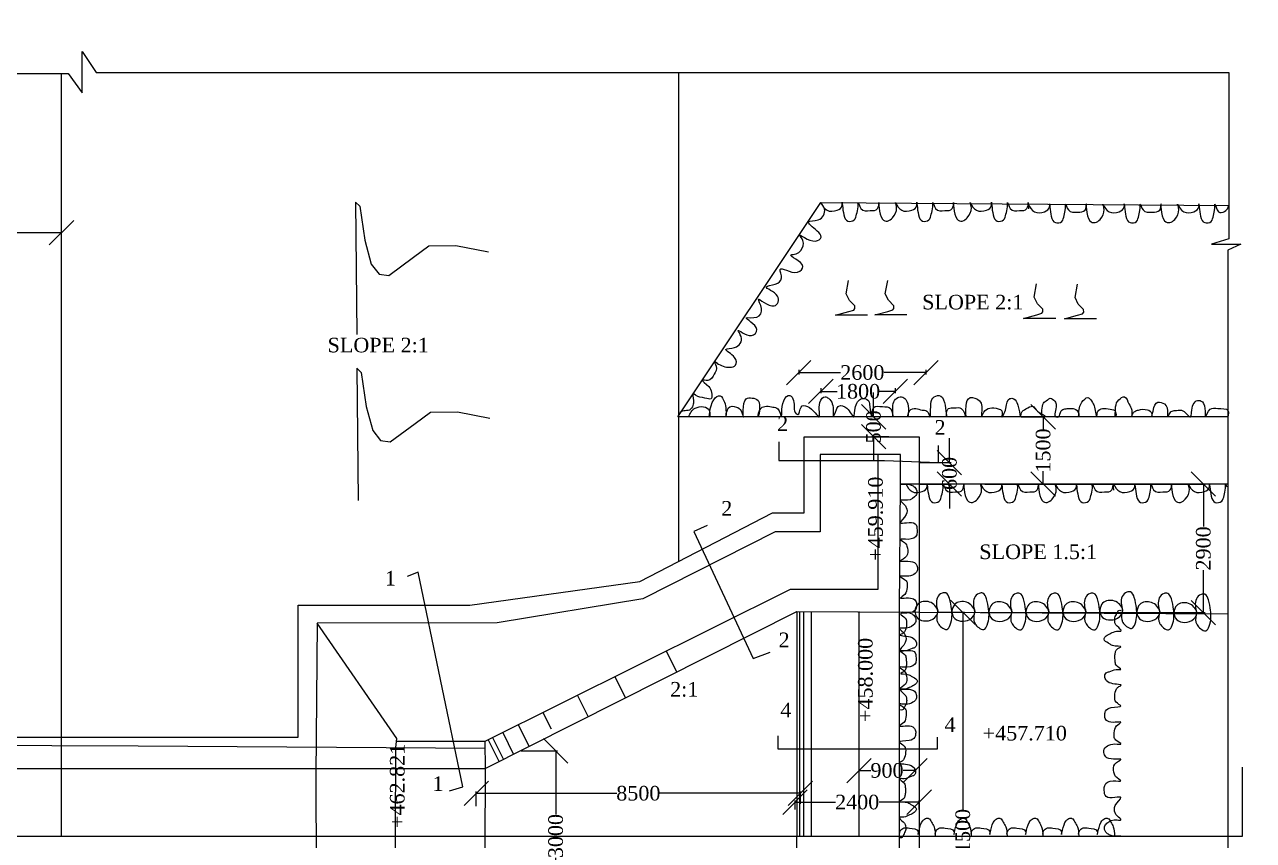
# Model space of a CAD drawing. Header units: metres. Extents: x 373 to 1010, y -4 to 431.
# Drawn here: x 756.2 to 882.3, y 208.6 to 292.3 of the extents above; entities that cross this region are included whole.
import ezdxf

# ---------------------------------------------------------------- set-up
doc = ezdxf.new("R2010")
doc.units = ezdxf.units.M
doc.header["$MEASUREMENT"] = 0
for name, color, linetype in [('DIMENSIONS', 255, 'Continuous'), ('DRAWING', 2, 'Continuous'), ('TEXT', 255, 'Continuous')]:
    doc.layers.add(name, color=color, linetype=linetype)
doc.styles.get("Standard").update_dxf_attribs({"font": 'times.ttf', "height": 1.5})
doc.dimstyles.get("Standard").update_dxf_attribs({"dimtxt": 1, "dimasz": 2.5, "dimexe": 0.18, "dimexo": 0.0625, "dimgap": 0.09, "dimtad": 0, "dimdec": 4, "dimzin": 0, "dimdsep": 46, "dimtxsty": 'Standard', "dimblk": 'OBLIQUE', "dimcen": 0, "dimadec": 0, "dimazin": 0, "dimtfac": 1, "dimtdec": 4, "dimtix": 1, "dimtofl": 0, "dimtmove": 2, "dimatfit": 0, "dimfxl": 1, "dimtolj": 1, "dimtzin": 0, "dimarcsym": 1})
picture_1 = doc.add_image_def('image1.jpg', size_in_pixel=(7220, 4926))

# ---------------------------------------------------------------- blocks, each defined once
blk = doc.blocks.new('_Oblique')
at = {"color": 0, "linetype": 'ByBlock', "lineweight": -2}
blk.add_line((-0.5, -0.5), (0.5, 0.5), dxfattribs=at)
blk = doc.blocks.new('*D9')
at = {"layer": 'Defpoints', "color": 0, "transparency": 16777216}
for p in [(737.24, 270.94), (759.99, 270.94), (759.99, 270.94)]:
    blk.add_point(p, dxfattribs=at)
at = {"layer": 'DIMENSIONS', "color": 0, "lineweight": -2, "transparency": 16777216}
for p, q in [((737.24, 271), (737.24, 271.12)), ((759.99, 271), (759.99, 271.12)), ((737.24, 270.94), (746.41, 270.94)), ((759.99, 270.94), (750.83, 270.94))]:
    blk.add_line(p, q, dxfattribs=at)
at = {"layer": 'DIMENSIONS', "color": 0, "lineweight": -2, "transparency": 16777216, "xscale": 2.5, "yscale": 2.5, "zscale": 2.5, "rotation": 180}
blk.add_blockref('_Oblique', (737.24, 270.94), dxfattribs=at)
at = {"layer": 'DIMENSIONS', "color": 0, "lineweight": -2, "transparency": 16777216, "xscale": 2.5, "yscale": 2.5, "zscale": 2.5}
blk.add_blockref('_Oblique', (759.99, 270.94), dxfattribs=at)
at = {"layer": 'DIMENSIONS', "color": 0, "transparency": 16777216, "insert": (748.62, 270.94), "char_height": 1.5, "attachment_point": 5}
blk.add_mtext('\\A1;5000', dxfattribs=at)
blk = doc.blocks.new('*D18')
at = {"layer": 'Defpoints', "color": 0, "transparency": 16777216}
for p in [(835.63, 256.91), (848.67, 256.91), (848.67, 256.58)]:
    blk.add_point(p, dxfattribs=at)
at = {"layer": 'DIMENSIONS', "color": 0, "lineweight": -2, "transparency": 16777216}
for p, q in [((835.63, 256.85), (835.63, 256.4)), ((835.63, 256.58), (839.91, 256.58)), ((848.67, 256.58), (844.39, 256.58)), ((848.67, 256.85), (848.67, 256.4))]:
    blk.add_line(p, q, dxfattribs=at)
at = {"layer": 'DIMENSIONS', "color": 0, "lineweight": -2, "transparency": 16777216, "xscale": 2.5, "yscale": 2.5, "zscale": 2.5, "rotation": 180}
blk.add_blockref('_Oblique', (835.63, 256.58), dxfattribs=at)
at = {"layer": 'DIMENSIONS', "color": 0, "lineweight": -2, "transparency": 16777216, "xscale": 2.5, "yscale": 2.5, "zscale": 2.5}
blk.add_blockref('_Oblique', (848.67, 256.58), dxfattribs=at)
at = {"layer": 'DIMENSIONS', "color": 0, "transparency": 16777216, "insert": (842.15, 256.58), "char_height": 1.5, "attachment_point": 5}
blk.add_mtext('\\A1;2600', dxfattribs=at)
blk = doc.blocks.new('*D19')
at = {"layer": 'Defpoints', "color": 0, "transparency": 16777216}
for p in [(837.89, 255.03), (845.52, 255.03), (845.52, 254.65)]:
    blk.add_point(p, dxfattribs=at)
at = {"layer": 'DIMENSIONS', "color": 0, "lineweight": -2, "transparency": 16777216}
for p, q in [((837.89, 254.97), (837.89, 254.47)), ((845.52, 254.97), (845.52, 254.47)), ((837.89, 254.65), (839.57, 254.65)), ((845.52, 254.65), (843.84, 254.65))]:
    blk.add_line(p, q, dxfattribs=at)
at = {"layer": 'DIMENSIONS', "color": 0, "lineweight": -2, "transparency": 16777216, "xscale": 2.5, "yscale": 2.5, "zscale": 2.5, "rotation": 180}
blk.add_blockref('_Oblique', (837.89, 254.65), dxfattribs=at)
at = {"layer": 'DIMENSIONS', "color": 0, "lineweight": -2, "transparency": 16777216, "xscale": 2.5, "yscale": 2.5, "zscale": 2.5}
blk.add_blockref('_Oblique', (845.52, 254.65), dxfattribs=at)
at = {"layer": 'DIMENSIONS', "color": 0, "transparency": 16777216, "insert": (841.71, 254.65), "char_height": 1.5, "attachment_point": 5}
blk.add_mtext('\\A1;1800', dxfattribs=at)
blk = doc.blocks.new('*D20')
at = {"layer": 'Defpoints', "color": 0, "transparency": 16777216}
for p in [(844.94, 252.04), (843.3, 249.99), (844.94, 249.99)]:
    blk.add_point(p, dxfattribs=at)
at = {"layer": 'DIMENSIONS', "color": 0, "lineweight": -2, "transparency": 16777216}
for p, q in [((843.3, 252.04), (843.3, 254.54)), ((844.88, 252.04), (843.12, 252.04)), ((844.88, 249.99), (843.12, 249.99)), ((843.3, 249.99), (843.3, 247.49))]:
    blk.add_line(p, q, dxfattribs=at)
at = {"layer": 'DIMENSIONS', "color": 0, "lineweight": -2, "transparency": 16777216, "xscale": 2.5, "yscale": 2.5, "zscale": 2.5}
for p, rotation in [((843.3, 252.04), 270), ((843.3, 249.99), 90)]:
    blk.add_blockref('_Oblique', p, dxfattribs=dict(at, rotation=rotation))
at = {"layer": 'DIMENSIONS', "color": 0, "transparency": 16777216, "insert": (843.3, 251.01), "char_height": 1.5, "attachment_point": 5, "rotation": 90}
blk.add_mtext('\\A1;500', dxfattribs=at)
blk = doc.blocks.new('*D21')
at = {"layer": 'Defpoints', "color": 0, "transparency": 16777216}
for p in [(847.98, 247.34), (847.98, 245.13), (851.09, 245.13)]:
    blk.add_point(p, dxfattribs=at)
at = {"layer": 'DIMENSIONS', "color": 0, "lineweight": -2, "transparency": 16777216}
for p, q in [((851.09, 247.34), (851.09, 249.84)), ((848.05, 247.34), (851.27, 247.34)), ((848.05, 245.13), (851.27, 245.13)), ((851.09, 245.13), (851.09, 242.63))]:
    blk.add_line(p, q, dxfattribs=at)
at = {"layer": 'DIMENSIONS', "color": 0, "lineweight": -2, "transparency": 16777216, "xscale": 2.5, "yscale": 2.5, "zscale": 2.5}
for p, rotation in [((851.09, 247.34), 270), ((851.09, 245.13), 90)]:
    blk.add_blockref('_Oblique', p, dxfattribs=dict(at, rotation=rotation))
at = {"layer": 'DIMENSIONS', "color": 0, "transparency": 16777216, "insert": (851.09, 246.23), "char_height": 1.5, "attachment_point": 5, "rotation": 90}
blk.add_mtext('\\A1;600', dxfattribs=at)
blk = doc.blocks.new('*D22')
at = {"layer": 'Defpoints', "color": 0, "transparency": 16777216}
for p in [(858.39, 252.04), (858.39, 245.13), (860.7, 245.13)]:
    blk.add_point(p, dxfattribs=at)
at = {"layer": 'DIMENSIONS', "color": 0, "lineweight": -2, "transparency": 16777216}
for p, q in [((858.46, 252.04), (860.88, 252.04)), ((860.7, 252.04), (860.7, 250.72)), ((860.7, 245.13), (860.7, 246.45)), ((858.46, 245.13), (860.88, 245.13))]:
    blk.add_line(p, q, dxfattribs=at)
at = {"layer": 'DIMENSIONS', "color": 0, "lineweight": -2, "transparency": 16777216, "xscale": 2.5, "yscale": 2.5, "zscale": 2.5}
for p, rotation in [((860.7, 252.04), 90), ((860.7, 245.13), 270)]:
    blk.add_blockref('_Oblique', p, dxfattribs=dict(at, rotation=rotation))
at = {"layer": 'DIMENSIONS', "color": 0, "transparency": 16777216, "insert": (860.7, 248.58), "char_height": 1.5, "attachment_point": 5, "rotation": 90}
blk.add_mtext('\\A1;1500', dxfattribs=at)
blk = doc.blocks.new('*D23')
at = {"layer": 'Defpoints', "color": 0, "transparency": 16777216}
for p in [(854.64, 245.13), (854.23, 231.94), (877.14, 231.94)]:
    blk.add_point(p, dxfattribs=at)
at = {"layer": 'DIMENSIONS', "color": 0, "lineweight": -2, "transparency": 16777216}
for p, q in [((854.7, 245.13), (877.32, 245.13)), ((877.14, 245.13), (877.14, 240.78)), ((877.14, 231.94), (877.14, 236.29)), ((854.29, 231.94), (877.32, 231.94))]:
    blk.add_line(p, q, dxfattribs=at)
at = {"layer": 'DIMENSIONS', "color": 0, "lineweight": -2, "transparency": 16777216, "xscale": 2.5, "yscale": 2.5, "zscale": 2.5}
for p, rotation in [((877.14, 245.13), 90), ((877.14, 231.94), 270)]:
    blk.add_blockref('_Oblique', p, dxfattribs=dict(at, rotation=rotation))
at = {"layer": 'DIMENSIONS', "color": 0, "transparency": 16777216, "insert": (877.14, 238.53), "char_height": 1.5, "attachment_point": 5, "rotation": 90}
blk.add_mtext('\\A1;2900', dxfattribs=at)
blk = doc.blocks.new('*D24')
at = {"layer": 'Defpoints', "color": 0, "transparency": 16777216}
for p in [(849.9, 231.97), (849.9, 185.96), (852.46, 185.96)]:
    blk.add_point(p, dxfattribs=at)
at = {"layer": 'DIMENSIONS', "color": 0, "lineweight": -2, "transparency": 16777216}
for p, q in [((849.97, 231.97), (852.64, 231.97)), ((852.46, 231.97), (852.46, 211.65)), ((852.46, 185.96), (852.46, 206.27)), ((849.97, 185.96), (852.64, 185.96))]:
    blk.add_line(p, q, dxfattribs=at)
at = {"layer": 'DIMENSIONS', "color": 0, "lineweight": -2, "transparency": 16777216, "xscale": 2.5, "yscale": 2.5, "zscale": 2.5}
for p, rotation in [((852.46, 231.97), 90), ((852.46, 185.96), 270)]:
    blk.add_blockref('_Oblique', p, dxfattribs=dict(at, rotation=rotation))
at = {"layer": 'DIMENSIONS', "color": 0, "transparency": 16777216, "insert": (852.46, 208.96), "char_height": 1.5, "attachment_point": 5, "rotation": 90}
blk.add_mtext('\\A1;11500', dxfattribs=at)
blk = doc.blocks.new('*D25')
at = {"layer": 'Defpoints', "color": 0, "transparency": 16777216}
for p in [(847.98, 212.48), (835.25, 211.67), (847.98, 211.67)]:
    blk.add_point(p, dxfattribs=at)
at = {"layer": 'DIMENSIONS', "color": 0, "lineweight": -2, "transparency": 16777216}
for p, q in [((835.25, 211.73), (835.25, 212.66)), ((835.25, 212.48), (839.38, 212.48)), ((847.98, 212.48), (843.86, 212.48)), ((847.98, 211.73), (847.98, 212.66))]:
    blk.add_line(p, q, dxfattribs=at)
at = {"layer": 'DIMENSIONS', "color": 0, "lineweight": -2, "transparency": 16777216, "xscale": 2.5, "yscale": 2.5, "zscale": 2.5, "rotation": 180}
blk.add_blockref('_Oblique', (835.25, 212.48), dxfattribs=at)
at = {"layer": 'DIMENSIONS', "color": 0, "lineweight": -2, "transparency": 16777216, "xscale": 2.5, "yscale": 2.5, "zscale": 2.5}
blk.add_blockref('_Oblique', (847.98, 212.48), dxfattribs=at)
at = {"layer": 'DIMENSIONS', "color": 0, "transparency": 16777216, "insert": (841.62, 212.48), "char_height": 1.5, "attachment_point": 5}
blk.add_mtext('\\A1;2400', dxfattribs=at)
blk = doc.blocks.new('*D26')
at = {"layer": 'Defpoints', "color": 0, "transparency": 16777216}
for p in [(847.55, 215.73), (841.82, 215.53), (847.55, 215.53)]:
    blk.add_point(p, dxfattribs=at)
at = {"layer": 'DIMENSIONS', "color": 0, "lineweight": -2, "transparency": 16777216}
for p, q in [((841.82, 215.59), (841.82, 215.91)), ((841.82, 215.73), (843.01, 215.73)), ((847.55, 215.73), (846.35, 215.73)), ((847.55, 215.59), (847.55, 215.91))]:
    blk.add_line(p, q, dxfattribs=at)
at = {"layer": 'DIMENSIONS', "color": 0, "lineweight": -2, "transparency": 16777216, "xscale": 2.5, "yscale": 2.5, "zscale": 2.5, "rotation": 180}
blk.add_blockref('_Oblique', (841.82, 215.73), dxfattribs=at)
at = {"layer": 'DIMENSIONS', "color": 0, "lineweight": -2, "transparency": 16777216, "xscale": 2.5, "yscale": 2.5, "zscale": 2.5}
blk.add_blockref('_Oblique', (847.55, 215.73), dxfattribs=at)
at = {"layer": 'DIMENSIONS', "color": 0, "transparency": 16777216, "insert": (844.68, 215.73), "char_height": 1.5, "attachment_point": 5}
blk.add_mtext('\\A1;900', dxfattribs=at)
blk = doc.blocks.new('*D35')
at = {"layer": 'Defpoints', "color": 0, "transparency": 16777216}
for p in [(807.09, 217.75), (807.21, 200.25), (810.69, 200.25)]:
    blk.add_point(p, dxfattribs=at)
at = {"layer": 'DIMENSIONS', "color": 0, "lineweight": -2, "transparency": 16777216}
for p, q in [((807.15, 217.75), (810.87, 217.75)), ((810.69, 217.75), (810.69, 211.22)), ((810.69, 200.25), (810.69, 206.78)), ((807.27, 200.25), (810.87, 200.25))]:
    blk.add_line(p, q, dxfattribs=at)
at = {"layer": 'DIMENSIONS', "color": 0, "lineweight": -2, "transparency": 16777216, "xscale": 2.5, "yscale": 2.5, "zscale": 2.5}
for p, rotation in [((810.69, 217.75), 90), ((810.69, 200.25), 270)]:
    blk.add_blockref('_Oblique', p, dxfattribs=dict(at, rotation=rotation))
at = {"layer": 'DIMENSIONS', "color": 0, "transparency": 16777216, "insert": (810.69, 209), "char_height": 1.5, "attachment_point": 5, "rotation": 90}
blk.add_mtext('\\A1;3000', dxfattribs=at)
blk = doc.blocks.new('*D53')
at = {"layer": 'Defpoints', "color": 0, "transparency": 16777216}
for p in [(835.79, 213.39), (802.54, 212.02), (835.79, 212.25)]:
    blk.add_point(p, dxfattribs=at)
at = {"layer": 'DIMENSIONS', "color": 0, "lineweight": -2, "transparency": 16777216}
for p, q in [((802.54, 212.08), (802.54, 213.57)), ((802.54, 213.39), (816.97, 213.39)), ((835.79, 213.39), (821.36, 213.39)), ((835.79, 212.31), (835.79, 213.57))]:
    blk.add_line(p, q, dxfattribs=at)
at = {"layer": 'DIMENSIONS', "color": 0, "lineweight": -2, "transparency": 16777216, "xscale": 2.5, "yscale": 2.5, "zscale": 2.5, "rotation": 180}
blk.add_blockref('_Oblique', (802.54, 213.39), dxfattribs=at)
at = {"layer": 'DIMENSIONS', "color": 0, "lineweight": -2, "transparency": 16777216, "xscale": 2.5, "yscale": 2.5, "zscale": 2.5}
blk.add_blockref('_Oblique', (835.79, 213.39), dxfattribs=at)
at = {"layer": 'DIMENSIONS', "color": 0, "transparency": 16777216, "insert": (819.17, 213.39), "char_height": 1.5, "attachment_point": 5}
blk.add_mtext('\\A1;8500', dxfattribs=at)

msp = doc.modelspace()

# ---------------------------------------------------------------- linework, layer by layer
at = {"layer": 'DIMENSIONS', "color": 7}
for points in [[(790.14522, 274.09459), (790.27535, 260.50892)], [(790.14522, 274.09459), (790.5859, 273.65017), (791.09707, 270.17115), (791.76797, 267.7135), (792.56668, 266.69214), (793.55706, 266.56447), (796.1129, 268.4476), (797.6731, 269.59715), (800.45784, 269.62855), (803.78043, 268.9902)], [(790.30275, 257.01876), (790.43288, 243.43309)], [(790.30275, 257.01876), (790.74343, 256.57434), (791.2546, 253.09532), (791.9255, 250.63767), (792.7242, 249.6163), (793.71459, 249.48863), (796.27043, 251.37177), (797.83063, 252.52132), (800.61536, 252.55272), (803.93796, 251.91437)]]:
    msp.add_lwpolyline(points, dxfattribs=at)
for points in [[(827.23786, 257.54218), (828.56272, 257.12452), (829.13655, 257.33512), (829.04617, 258.12627), (828.1522, 258.95771), (829.04617, 259.14592), (829.70867, 260.27289), (829.40559, 260.89814), (830.7651, 260.38022), (831.32017, 261.00632), (830.24466, 262.19713), (831.33898, 262.28603), (831.80453, 263.16257), (831.48015, 264.10984), (833.09373, 263.4309), (833.52346, 263.82444), (833.45183, 264.43265), (832.30277, 265.38339), (833.21906, 265.66695), (833.86366, 266.29305), (833.72042, 267.1517), (835.49507, 266.89292), (836.05014, 267.48324), (834.83256, 268.66388), (835.35182, 268.77121), (835.83527, 269.12898), (836.05014, 270.13073), (835.7237, 270.67947), (837.33934, 270.07707), (837.91231, 270.4885), (837.51839, 271.1146), (836.62848, 272.0802), (837.62697, 272.25109), (838.27157, 273.37807), (837.88605, 274.02711)], [(837.88605, 274.02711), (838.53096, 273.24528), (839.56072, 273.25658), (840.08126, 273.75401), (840.08126, 274.02711), (840.251, 272.78176), (840.66969, 272.13736), (841.32602, 272.25042), (841.56365, 272.84959), (841.71076, 273.60704), (841.71076, 274.02711), (842.00498, 273.43746), (842.95552, 273.21136), (843.7137, 273.41485), (843.84949, 274.02711), (844.2116, 272.32955), (844.74345, 272.13736), (845.25267, 272.46521), (845.67136, 273.48269), (845.54689, 274.02711)], [(845.54689, 274.02711), (846.1918, 273.24528), (847.22155, 273.25658), (847.74209, 273.75401), (847.74209, 274.02711), (847.91183, 272.78176), (848.33052, 272.13736), (848.98685, 272.25042), (849.22449, 272.84959), (849.37159, 273.60704), (849.37159, 274.02711), (849.66581, 273.43746), (850.61635, 273.21136), (851.37453, 273.41485), (851.51032, 274.02711), (851.87243, 272.32955), (852.40428, 272.13736), (852.9135, 272.46521), (853.33219, 273.48269), (853.20772, 274.02711)], [(859.16709, 273.87159), (859.812, 273.08976), (860.84176, 273.10107), (861.3623, 273.5985), (861.3623, 273.87159), (861.53204, 272.62625), (861.95073, 271.98185), (862.60706, 272.0949), (862.84469, 272.69408), (862.9918, 273.45153), (862.9918, 273.87159), (863.28602, 273.28195), (864.23656, 273.05585), (864.99473, 273.25934), (865.13052, 273.87159), (865.49264, 272.17404), (866.02449, 271.98185), (866.53371, 272.3097), (866.9524, 273.32717), (866.82792, 273.87159)], [(866.82792, 273.87159), (867.47283, 273.08976), (868.50259, 273.10107), (869.02313, 273.5985), (869.02313, 273.87159), (869.19287, 272.62625), (869.61156, 271.98185), (870.26789, 272.0949), (870.50552, 272.69408), (870.65263, 273.45153), (870.65263, 273.87159), (870.94685, 273.28195), (871.89739, 273.05585), (872.65557, 273.25934), (872.79136, 273.87159), (873.15347, 272.17404), (873.68532, 271.98185), (874.19454, 272.3097), (874.61323, 273.32717), (874.48876, 273.87159)], [(827.28219, 257.51852), (827.00398, 257.70399), (827.1413, 257.24587), (826.95485, 256.41231), (826.28731, 255.77185), (825.73608, 255.80214), (826.3852, 255.15715), (826.6742, 254.55178), (826.63676, 253.90147), (826.0075, 253.96666), (825.02398, 254.26004), (824.80523, 254.40587), (824.82821, 253.71985), (824.76762, 253.20761), (824.41716, 252.73053), (824.11418, 252.67465), (823.5871, 252.57867), (823.22539, 252.0361)], [(824.31647, 252.0361), (825.00266, 252.93154), (826.47308, 252.63774), (826.47308, 252.0361), (826.90441, 253.79337), (827.55139, 254.20469), (828.00232, 253.55832), (828.15916, 252.75526), (828.15916, 252.0361), (828.39443, 252.93154), (829.23747, 253.04906), (829.708, 252.65733), (829.92366, 252.0361), (830.23735, 253.8913), (830.84512, 253.96965), (831.4529, 253.71502), (831.4529, 252.0361), (831.74698, 252.91196), (832.31554, 253.12741), (832.98213, 253.04906), (833.47227, 252.85319), (833.84478, 252.0361), (834.08004, 253.67584), (834.70742, 254.24386), (835.09953, 253.71502), (835.37401, 252.36352), (835.53086, 252.26559), (835.86415, 253.04906), (836.51114, 253.10782), (837.72668, 252.0361), (837.8051, 253.51915), (838.33445, 254.10676), (838.66775, 253.95006), (839.15789, 252.55939), (839.15789, 252.0361), (839.49118, 252.79443), (839.74605, 253.147), (840.54988, 252.93154), (841.27529, 252.0361), (841.45174, 253.08824), (842.23596, 253.93047), (842.80453, 253.65626), (842.90255, 253.10782), (843.11943, 252.0361), (843.29943, 252.97072), (844.21613, 253.08824), (845.05916, 252.85319), (845.29443, 252.0361), (845.29443, 253.18617), (845.5493, 253.85213), (846.03944, 254.08717), (846.8095, 253.36201), (846.8095, 252.0361), (847.00556, 252.67647), (847.63293, 252.89193), (848.27992, 252.73523), (848.77006, 252.6373), (849.08375, 252.0361), (849.16217, 253.10738), (849.39744, 253.96921), (850.02481, 254.22383), (850.57377, 253.49912), (850.78943, 252.0361), (850.78943, 252.40225), (851.00509, 252.89193), (851.59326, 252.95069), (852.29906, 252.91151), (852.76959, 252.0361), (852.7892, 253.16614), (853.20092, 254.00838), (854.16159, 253.6754), (854.39686, 253.10738), (854.39686, 252.0361), (854.62044, 252.52044), (855.22821, 252.93176), (856.09085, 252.873), (856.46336, 252.65755), (856.46336, 252.0361), (856.87508, 252.91218), (857.28679, 253.91111), (857.69851, 253.89152), (858.05141, 253.34309), (858.20826, 252.81424), (858.39305, 252.0361), (858.46313, 252.44209), (858.93366, 252.85342), (859.61643, 253.12436), (860.13589, 252.6049), (860.88469, 252.0361), (860.70469, 252.0361), (860.58053, 252.71631), (860.73738, 253.44102), (861.12949, 253.774), (861.42357, 253.95028), (861.8941, 253.63689), (862.05095, 253.22557), (862.05095, 252.0361), (862.24701, 252.0361), (862.54109, 252.65755), (862.9332, 252.85342), (863.38413, 252.89259), (863.89387, 252.873), (864.3448, 252.34415), (864.3448, 252.0361), (864.42322, 252.95135), (864.6781, 253.53896), (865.28587, 254.00904), (865.77601, 253.49978), (865.97206, 253.0297), (866.20733, 252.0361), (866.31307, 252.59907), (866.78361, 252.89287), (867.58743, 252.81453), (868.13639, 252.5599), (868.13639, 252.0361), (868.13639, 253.04957), (868.45008, 253.77428), (869.05785, 254.08767), (869.48918, 253.38255), (869.78326, 252.71659), (869.78326, 252.0361), (869.88129, 252.32485), (870.11655, 252.59907), (870.46945, 252.73618), (871.41052, 252.75576), (871.82224, 252.4032), (871.82224, 252.0361), (871.97908, 252.63824), (872.46922, 253.53924), (873.15542, 253.36296), (873.4691, 252.32485), (873.4691, 252.0361), (873.66516, 252.36403), (873.92003, 252.63824), (874.39057, 252.697), (875.03755, 252.65783), (875.82177, 252.0361), (875.9198, 252.50113), (876.54718, 253.71552), (877.03732, 253.57841), (877.37061, 252.0361), (877.82154, 252.81453), (878.63099, 252.89101), (879.66256, 252.69514), (879.66256, 252.0361)], [(846.05432, 245.12679), (847.25354, 244.99253), (847.5991, 244.72402), (847.73349, 244.1678), (847.50311, 243.81298), (846.43762, 243.46774), (846.05432, 243.46774), (846.45682, 243.04579), (846.6584, 242.73891), (846.6584, 242.00049), (846.05432, 241.16617), (847.58036, 241.06383), (847.76274, 240.41172), (847.72434, 239.92263), (846.86043, 239.46232), (846.05432, 239.46232), (846.62045, 238.99241), (846.77404, 238.55128), (846.68764, 237.73614), (846.05432, 237.25664), (847.50387, 237.0771), (847.77265, 236.67432), (847.77265, 236.21401), (847.29269, 235.79205), (846.43838, 235.67697), (846.05432, 235.67697), (846.47677, 235.35091), (846.73595, 235.01527), (846.73595, 234.52618), (846.51517, 233.80694), (846.05432, 233.44746), (847.27414, 233.39877), (847.6773, 233.04394), (847.7157, 232.6124), (847.6293, 232.28634), (847.06296, 231.9411), (846.05432, 231.76848), (846.55421, 231.36571), (846.6886, 230.74237), (846.50621, 230.02312), (846.26624, 229.77379), (846.05432, 229.67789), (847.06287, 229.44075), (847.61961, 229.05716), (847.70601, 228.84618), (847.57162, 228.37628), (847.25485, 228.25161), (846.53492, 228.02145), (846.05432, 228.02145), (846.54452, 227.56113), (846.65011, 227.15836), (846.67891, 226.65009), (846.62131, 226.2665), (846.47733, 225.96921), (846.05432, 225.6911), (846.91888, 225.56644), (847.23565, 225.37464), (847.35084, 225.30751), (847.79245, 224.91002), (847.64847, 224.62233), (847.47568, 224.49766), (846.94774, 224.23873), (846.3334, 224.0757), (846.05432, 224.0757), (846.43899, 223.57703), (846.65977, 223.30851), (846.68857, 223.13589), (846.67897, 222.70435), (846.46739, 222.24962), (846.26581, 221.95233), (846.05432, 221.95233)], [(846.60351, 245.14427), (847.24842, 244.36244), (848.27817, 244.37375), (848.79871, 244.87118), (848.79871, 245.14427), (848.96845, 243.89893), (849.38714, 243.25453), (850.04347, 243.36758), (850.28111, 243.96676), (850.42821, 244.72421), (850.42821, 245.14427), (850.72243, 244.55463), (851.67297, 244.32853), (852.43115, 244.53202), (852.56694, 245.14427), (852.92905, 243.44672), (853.4609, 243.25453), (853.97012, 243.58238), (854.38881, 244.59985), (854.26434, 245.14427)], [(854.26434, 245.14427), (854.90925, 244.36244), (855.93901, 244.37375), (856.45954, 244.87118), (856.45954, 245.14427), (856.62928, 243.89893), (857.04797, 243.25453), (857.7043, 243.36758), (857.94194, 243.96676), (858.08905, 244.72421), (858.08905, 245.14427), (858.38326, 244.55463), (859.33381, 244.32853), (860.09198, 244.53202), (860.22777, 245.14427), (860.58989, 243.44672), (861.12174, 243.25453), (861.63096, 243.58238), (862.04965, 244.59985), (861.92517, 245.14427)], [(867.91866, 245.14427), (868.56357, 244.36244), (869.59333, 244.37375), (870.11387, 244.87118), (870.11387, 245.14427), (870.28361, 243.89893), (870.7023, 243.25453), (871.35863, 243.36758), (871.59626, 243.96676), (871.74337, 244.72421), (871.74337, 245.14427), (872.03759, 244.55463), (872.98813, 244.32853), (873.74631, 244.53202), (873.8821, 245.14427), (874.24421, 243.44672), (874.77606, 243.25453), (875.28528, 243.58238), (875.70397, 244.59985), (875.5795, 245.14427)], [(849.8909, 232.08122), (849.84944, 233.48713), (850.33495, 233.94446), (850.70948, 233.95831), (851.08402, 233.39012), (851.30597, 232.32301), (851.16725, 230.68771), (850.80659, 230.21652), (850.29333, 230.4244), (849.9188, 230.84016), (849.80782, 231.11733), (849.8909, 232.08122)], [(853.68733, 232.05609), (853.64587, 233.462), (854.13137, 233.91933), (854.50591, 233.93319), (854.88045, 233.36499), (855.10239, 232.29788), (854.96367, 230.66258), (854.60301, 230.1914), (854.08976, 230.39927), (853.71522, 230.81503), (853.60425, 231.0922), (853.68733, 232.05609)], [(857.48337, 232.03697), (857.44191, 233.44287), (857.92741, 233.9002), (858.30195, 233.91406), (858.67648, 233.34586), (858.89843, 232.27876), (858.75971, 230.64346), (858.39905, 230.17227), (857.8858, 230.38015), (857.51126, 230.7959), (857.40029, 231.07307), (857.48337, 232.03697)], [(861.27813, 232.03697), (861.23667, 233.44287), (861.72217, 233.9002), (862.09671, 233.91406), (862.47124, 233.34586), (862.69319, 232.27876), (862.55447, 230.64346), (862.19381, 230.17227), (861.68056, 230.38015), (861.30602, 230.7959), (861.19505, 231.07307), (861.27813, 232.03697)], [(865.07289, 232.03697), (865.03143, 233.44287), (865.51693, 233.9002), (865.89147, 233.91406), (866.266, 233.34586), (866.48795, 232.27876), (866.34923, 230.64346), (865.98857, 230.17227), (865.47532, 230.38015), (865.10078, 230.7959), (864.98981, 231.07307), (865.07289, 232.03697)], [(866.5014, 232.17278), (866.80269, 232.92352), (868.00953, 233.1314), (868.56439, 232.75722), (868.85555, 232.18283), (868.34245, 231.37137), (866.66397, 231.60697), (866.5014, 232.17278)], [(868.85555, 232.18283), (868.81409, 233.58873), (869.29959, 234.04606), (869.67413, 234.05992), (870.04866, 233.49172), (870.27061, 232.42462), (870.13189, 230.78932), (869.77123, 230.31813), (869.25798, 230.52601), (868.88344, 230.94176), (868.77247, 231.21893), (868.85555, 232.18283)], [(872.658, 232.03697), (872.61654, 233.44287), (873.10204, 233.9002), (873.47658, 233.91406), (873.85111, 233.34586), (874.07306, 232.27876), (873.93434, 230.64346), (873.57368, 230.17227), (873.06043, 230.38015), (872.68589, 230.7959), (872.57492, 231.07307), (872.658, 232.03697)], [(876.45841, 231.94021), (876.41695, 233.34611), (876.90245, 233.80344), (877.27699, 233.8173), (877.65152, 233.2491), (877.87347, 232.182), (877.73475, 230.5467), (877.37409, 230.07551), (876.86084, 230.28339), (876.4863, 230.69914), (876.37533, 230.97631), (876.45841, 231.94021)], [(845.95486, 231.99525), (847.15408, 231.861), (847.49965, 231.59248), (847.63403, 231.03626), (847.40366, 230.68144), (846.33816, 230.3362), (845.95486, 230.3362), (846.35736, 229.91425), (846.55894, 229.60737), (846.55894, 228.86895), (845.95486, 228.03463), (847.4809, 227.93229), (847.66328, 227.28018), (847.62488, 226.7911), (846.76097, 226.33078), (845.95486, 226.33078), (846.52099, 225.86088), (846.67458, 225.41974), (846.58819, 224.6046), (845.95486, 224.1251), (847.40441, 223.94556), (847.67319, 223.54278), (847.67319, 223.08247), (847.19324, 222.66051), (846.33892, 222.54543), (845.95486, 222.54543), (846.37732, 222.21938), (846.63649, 221.88373), (846.63649, 221.39465), (846.41571, 220.6754), (845.95486, 220.31592), (847.17468, 220.26723), (847.57784, 219.9124), (847.61624, 219.48086), (847.52984, 219.1548), (846.9635, 218.80957), (845.95486, 218.63695), (846.45475, 218.23417), (846.58914, 217.61083), (846.40676, 216.89158), (846.16678, 216.64225), (845.95486, 216.54635), (846.96341, 216.30922), (847.52016, 215.92562), (847.60655, 215.71464), (847.47216, 215.24474), (847.15539, 215.12007), (846.43547, 214.88991), (845.95486, 214.88991), (846.44506, 214.4296), (846.55065, 214.02682), (846.57945, 213.51856), (846.52186, 213.13496), (846.37787, 212.83767), (845.95486, 212.55957), (846.81943, 212.4349), (847.1362, 212.2431), (847.25138, 212.17597), (847.693, 211.77848), (847.54901, 211.49079), (847.37623, 211.36612), (846.84828, 211.10719), (846.23394, 210.94416), (845.95486, 210.94416), (846.33953, 210.44549), (846.56031, 210.17697), (846.58911, 210.00435), (846.57951, 209.57281), (846.36794, 209.11808), (846.16635, 208.82079), (845.95486, 208.82079)], [(847.53676, 232.07117), (847.83805, 232.82192), (849.04488, 233.0298), (849.59975, 232.65562), (849.8909, 232.08122), (849.3778, 231.26977), (847.69933, 231.50536), (847.53676, 232.07117)], [(851.33318, 232.04604), (851.63447, 232.79679), (852.84131, 233.00467), (853.39617, 232.63049), (853.68733, 232.05609), (853.17423, 231.24464), (851.49575, 231.48023), (851.33318, 232.04604)], [(855.12922, 232.02692), (855.43051, 232.77767), (856.63735, 232.98554), (857.19221, 232.61136), (857.48337, 232.03697), (856.97027, 231.22552), (855.29179, 231.46111), (855.12922, 232.02692)], [(858.92398, 232.02692), (859.22527, 232.77767), (860.43211, 232.98554), (860.98697, 232.61136), (861.27813, 232.03697), (860.76503, 231.22552), (859.08655, 231.46111), (858.92398, 232.02692)], [(862.71874, 232.02692), (863.02003, 232.77767), (864.22687, 232.98554), (864.78173, 232.61136), (865.07289, 232.03697), (864.55979, 231.22552), (862.88131, 231.46111), (862.71874, 232.02692)], [(868.68389, 208.99641), (867.48467, 209.13066), (867.1391, 209.39918), (867.00471, 209.9554), (867.23509, 210.31022), (868.30058, 210.65546), (868.68389, 210.65546), (868.28139, 211.07741), (868.07981, 211.38429), (868.07981, 212.12271), (868.68389, 212.95703), (867.15785, 213.05937), (866.97547, 213.71148), (867.01387, 214.20056), (867.87778, 214.66088), (868.68389, 214.66088), (868.11775, 215.13078), (867.96417, 215.57192), (868.05056, 216.38706), (868.68389, 216.86656), (867.23433, 217.0461), (866.96556, 217.44888), (866.96556, 217.90919), (867.44551, 218.33115), (868.29983, 218.44623), (868.68389, 218.44623), (868.26143, 218.77228), (868.00226, 219.10793), (868.00226, 219.59701), (868.22303, 220.31626), (868.68389, 220.67574), (867.46407, 220.72443), (867.06091, 221.07926), (867.02251, 221.5108), (867.1089, 221.83686), (867.67525, 222.18209), (868.68389, 222.35471), (868.18399, 222.75749), (868.04961, 223.38083), (868.23199, 224.10008), (868.47197, 224.34941), (868.68389, 224.44531), (867.67533, 224.68244), (867.11859, 225.06604), (867.0322, 225.27702), (867.16659, 225.74692), (867.48335, 225.87159), (868.20328, 226.10175), (868.68389, 226.10175), (868.19368, 226.56206), (868.08809, 226.96484), (868.0593, 227.4731), (868.11689, 227.8567), (868.26088, 228.15399), (868.68389, 228.43209), (867.81932, 228.55676), (867.50255, 228.74856), (867.38736, 228.81569), (866.94575, 229.21318), (867.08974, 229.50087), (867.26252, 229.62554), (867.79047, 229.88447), (868.40481, 230.0475), (868.68389, 230.0475), (868.29922, 230.54617), (868.07844, 230.81469), (868.04964, 230.98731), (868.05924, 231.41885), (868.27081, 231.87358), (868.47239, 232.17087), (868.68389, 232.17087)], [(870.30385, 232.02692), (870.60514, 232.77767), (871.81198, 232.98554), (872.36684, 232.61136), (872.658, 232.03697), (872.1449, 231.22552), (870.46642, 231.46111), (870.30385, 232.02692)], [(874.10426, 231.93016), (874.40555, 232.68091), (875.61239, 232.88878), (876.16725, 232.51461), (876.45841, 231.94021), (875.94531, 231.12876), (874.26683, 231.36435), (874.10426, 231.93016)], [(845.95486, 209.20128), (846.18625, 209.72546), (846.71339, 209.84438), (846.98546, 209.81041), (847.8697, 209.47064), (847.8697, 209.20128), (848.34583, 210.57488), (848.44786, 210.67681), (848.85597, 210.82971), (848.94099, 210.81272), (849.24707, 210.43898), (849.50214, 209.9633), (849.63818, 209.02894)], [(849.63178, 209.20128), (849.86316, 209.72546), (850.39031, 209.84438), (850.66238, 209.81041), (851.54662, 209.47064), (851.54662, 209.20128), (852.02274, 210.57488), (852.12477, 210.67681), (852.53288, 210.82971), (852.61791, 210.81272), (852.92399, 210.43898), (853.17906, 209.9633), (853.31509, 209.02894)], [(853.30869, 209.20128), (853.54008, 209.72546), (854.06722, 209.84438), (854.3393, 209.81041), (855.22353, 209.47064), (855.22353, 209.20128), (855.69966, 210.57488), (855.80169, 210.67681), (856.2098, 210.82971), (856.29482, 210.81272), (856.60091, 210.43898), (856.85597, 209.9633), (856.99201, 209.02894)], [(856.98561, 209.20128), (857.217, 209.72546), (857.74414, 209.84438), (858.01621, 209.81041), (858.90045, 209.47064), (858.90045, 209.20128), (859.37658, 210.57488), (859.47861, 210.67681), (859.88672, 210.82971), (859.97174, 210.81272), (860.27782, 210.43898), (860.53289, 209.9633), (860.66893, 209.02894)], [(860.66253, 209.20128), (860.89391, 209.72546), (861.42106, 209.84438), (861.69313, 209.81041), (862.57737, 209.47064), (862.57737, 209.20128), (863.05349, 210.57488), (863.15552, 210.67681), (863.56363, 210.82971), (863.64866, 210.81272), (863.95474, 210.43898), (864.20981, 209.9633), (864.34584, 209.02894)], [(864.33944, 209.20128), (864.57083, 209.72546), (865.09797, 209.84438), (865.37005, 209.81041), (866.25428, 209.47064), (866.25428, 209.20128), (866.73041, 210.57488), (866.83244, 210.67681), (867.24055, 210.82971), (867.32557, 210.81272), (867.63166, 210.43898), (867.88672, 209.9633), (868.02276, 209.02894)]]:
    msp.add_spline(points, degree=3, dxfattribs=at)
for points, knots in [([(853.20772, 274.02711), (853.38931, 273.70948), (853.75541, 273.06912), (854.80101, 273.1433), (855.44678, 273.54795), (855.36107, 274.50088), (855.47977, 272.78127), (855.85227, 272.03021), (856.77079, 272.13557), (856.87508, 272.94099), (857.07094, 273.38676), (856.98679, 274.33588), (857.33052, 273.04865), (858.18496, 273.26299), (859.13596, 273.17183), (859.19107, 274.42036), (859.14892, 273.82414), (859.19448, 273.38356)], [0, 0, 0, 0, 1.0134927, 2.043311373, 2.763308614, 3.036403642, 4.293263455, 5.061735473, 5.72773051, 6.372309962, 7.143913086, 7.563976789, 8.22294726, 9.200011412, 9.985019552, 10.612149035, 11.544437353, 11.544437353, 11.544437353, 11.544437353]), ([(874.48876, 273.87159), (874.67035, 273.55397), (875.03645, 272.91361), (876.08204, 272.98778), (876.72782, 273.39243), (876.64211, 274.34537), (876.76081, 272.62576), (877.1333, 271.8747), (878.05183, 271.98005), (878.15612, 272.78548), (878.35197, 273.23124), (878.26783, 274.18037), (878.61156, 272.89314), (879.00614, 273.03303), (879.5792, 273.1733), (879.73906, 273.72126)], [0, 0, 0, 0, 1.0134927, 2.043311373, 2.763308614, 3.036403642, 4.293263455, 5.061735473, 5.72773051, 6.372309962, 7.143913086, 7.563976789, 8.22294726, 9.200011412, 9.880822505, 9.880822505, 9.880822505, 9.880822505]), ([(861.92517, 245.14427), (862.10676, 244.82665), (862.47286, 244.18629), (863.51846, 244.26046), (864.16424, 244.66511), (864.07853, 245.61805), (864.19722, 243.89844), (864.56972, 243.14738), (865.48825, 243.25273), (865.59254, 244.05816), (865.78839, 244.50392), (865.70424, 245.45304), (866.04797, 244.16582), (866.90242, 244.38016), (867.85341, 244.28899), (867.90852, 245.53752), (867.86637, 244.94131), (867.91194, 244.50073)], [0, 0, 0, 0, 1.0134927, 2.043311373, 2.763308614, 3.036403642, 4.293263455, 5.061735473, 5.72773051, 6.372309962, 7.143913086, 7.563976789, 8.22294726, 9.200011412, 9.985019552, 10.612149035, 11.544437353, 11.544437353, 11.544437353, 11.544437353]), ([(875.5795, 245.14427), (875.76109, 244.82665), (876.12719, 244.18629), (877.17278, 244.26046), (877.81856, 244.66511), (877.73285, 245.61805), (877.85155, 243.89844), (878.22405, 243.14738), (879.14257, 243.25273), (879.24686, 244.05816), (879.44271, 244.50392), (879.37027, 245.32101), (879.46594, 245.0299), (879.53626, 244.86406)], [0, 0, 0, 0, 1.0134927, 2.043311373, 2.763308614, 3.036403642, 4.293263455, 5.061735473, 5.72773051, 6.372309962, 7.143913086, 7.563976789, 7.965502838, 7.965502838, 7.965502838, 7.965502838])]:
    msp.add_open_spline(points, degree=3, knots=knots, dxfattribs=at)
at = {"layer": 'DRAWING', "color": 7}
for points in [[(681.30287, 287.27153), (760.68441, 287.27153), (762.09763, 285.31137), (762.09763, 289.53694), (763.54678, 287.4062), (879.73906, 287.4062), (879.73906, 270.3273), (877.9767, 269.75664), (880.99241, 269.75664), (879.66256, 269.15674), (879.66256, 222.56503), (879.66256, 206.55989), (879.66256, 183.15003), (877.1386, 182.34001), (881.30433, 182.34001), (879.17602, 181.54513), (879.17602, 137.25688), (806.0272, 137.25688), (417.13822, 137.25688)], [(478.99375, 286.85376), (478.99375, 233.83779), (460.16683, 240.10902), (460.16683, 258.26027), (451.40634, 258.26027), (451.40634, 235.23146), (453.44471, 235.23146), (490.42824, 222.76859), (510.48907, 216.18532), (511.20686, 215.97886), (531.34549, 215.92029), (663.8749, 215.92029), (786.20006, 215.92029), (803.46668, 215.92029), (835.44386, 232.06483), (854.22995, 231.94048), (879.66033, 231.81672)], [(759.99134, 208.98287), (759.99134, 287.26312)], [(823.28718, 287.34266), (823.28718, 237.1922)], [(879.67446, 252.0361), (823.22539, 252.0361), (837.88605, 274.02711), (879.80038, 273.72082)], [(842.69376, 262.48298), (839.40735, 262.48298), (840.75725, 262.84422), (841.26173, 263.00064), (841.38351, 263.14837), (841.37481, 263.42644), (840.82683, 263.98258), (840.49679, 264.65629), (840.74033, 266.02927)], [(846.70181, 262.50522), (843.4154, 262.50522), (844.7653, 262.86647), (845.26978, 263.02289), (845.39156, 263.17061), (845.38286, 263.44868), (844.83488, 264.00483), (844.50484, 264.67854), (844.74838, 266.05152)], [(861.98636, 262.14857), (858.69995, 262.14857), (860.04985, 262.50982), (860.55434, 262.66624), (860.67611, 262.81396), (860.66741, 263.09203), (860.11943, 263.64818), (859.78939, 264.32188), (860.03294, 265.69487)], [(866.17254, 262.10408), (862.88614, 262.10408), (864.23604, 262.46533), (864.74052, 262.62174), (864.86229, 262.76947), (864.8536, 263.04754), (864.30562, 263.60369), (863.97558, 264.27739), (864.21912, 265.65037)], [(722.91404, 219.16753), (784.27409, 219.16753), (784.27409, 232.69101), (801.87985, 232.69101), (819.31476, 235.145), (832.94306, 242.18567), (836.16827, 242.18567), (836.16827, 249.98577), (847.98409, 249.98577), (847.98409, 244.68742), (847.98409, 208.98521), (847.98409, 168.0717), (835.96262, 168.0717), (835.96262, 176.0912), (832.56565, 176.0912), (818.94322, 183.11607), (803.19988, 185.87721), (784.12459, 185.87721), (784.12459, 199.4237), (701.46122, 199.4237)], [(833.58541, 249.47881), (833.58541, 247.54476), (844.43258, 247.54476), (849.95631, 247.33659), (849.95631, 249.11134)], [(879.67726, 245.12679), (846.05432, 245.12679), (846.05432, 248.16519), (837.81174, 248.16519), (837.81174, 240.22912), (833.20871, 240.22912), (819.64613, 233.36295), (804.67687, 230.89526), (786.21041, 230.84619), (786.09753, 215.2941), (786.1584, 195.50361), (786.1614, 187.82813), (803.49015, 187.81462), (819.88765, 184.8631), (833.26253, 177.90604), (837.91223, 177.90604), (837.91223, 170.03578), (845.95486, 170.03578), (845.95486, 186.08212), (845.95486, 232.26596), (846.05432, 245.12679)], [(843.75623, 248.20982), (843.75623, 234.29955), (834.74664, 234.29955), (803.40446, 218.70164), (803.46083, 215.89686), (803.4002, 199.77352), (794.21977, 199.87593), (794.27444, 218.08995), (794.39872, 219.00889), (786.21041, 230.84619)], [(826.2339, 240.89742), (824.87502, 240.27817), (830.95618, 227.21375), (832.69907, 227.89556)], [(799.79358, 213.64967), (801.15126, 214.05042), (796.57552, 236.07873), (795.44001, 235.63482)], [(835.44386, 232.06483), (835.38659, 186.03748)], [(835.69123, 232.06319), (835.69123, 208.99641)], [(836.10635, 232.06319), (836.10635, 208.99641)], [(836.88889, 232.06319), (836.88889, 208.99641)], [(841.78534, 232.06319), (841.78534, 208.99641)], [(822.03169, 227.97176), (823.10929, 225.83739)], [(816.75387, 225.34518), (817.84678, 223.18047)], [(812.92632, 223.44033), (814.03033, 221.25363)], [(809.3741, 221.67252), (810.24013, 220.00463)], [(805.25155, 219.62087), (806.37783, 217.39006)], [(806.83508, 220.40894), (807.95677, 218.18723)], [(803.44191, 217.98789), (767.85864, 218.22973), (688.07012, 218.54231), (564.6291, 218.04495), (511.22085, 217.77691)], [(803.40446, 218.70164), (794.35717, 218.70164)], [(803.75077, 218.87398), (804.88141, 216.63456)], [(804.21344, 219.10424), (805.34273, 216.86747)], [(833.49045, 219.28778), (833.49045, 217.93994), (840.68166, 217.93994), (849.86762, 217.93994), (849.86762, 219.15235)], [(454.18362, 208.99641), (546.60065, 208.99641), (621.51594, 208.99641), (713.64361, 208.99641), (839.84932, 208.99641), (881.15687, 208.99641), (881.15687, 216.07183)]]:
    msp.add_lwpolyline(points, dxfattribs=at)

# ---------------------------------------------------------------- texts
at = {"layer": 'TEXT', "color": 7}
for s, p in [('SLOPE 2:1', (848.28808, 263.06824)), ('SLOPE 2:1', (787.28871, 258.6581)), ('2', (833.40903, 250.58985)), ('2', (849.56017, 250.20655)), ('2', (827.676, 241.89497)), ('SLOPE 1.5:1', (854.1504, 237.4338)), ('1', (793.17055, 234.72326)), ('2', (833.56195, 228.39111)), ('2:1', (822.42972, 223.3201)), ('4', (833.73499, 221.18798)), ('4', (850.57753, 219.68973)), ('+457.710', (854.49519, 218.81293)), ('1', (798.05439, 213.63607))]:
    msp.add_text(s, height=1.5, dxfattribs=at).set_placement(p)
for s, p in [('+459.910', (844.24369, 237.26117)), ('+458.000', (843.20615, 220.71183)), ('+462.821', (795.18393, 209.83205))]:
    msp.add_text(s, height=1.5, rotation=90, dxfattribs=at).set_placement(p)

# ---------------------------------------------------------------- dimensions: what is measured, and where the dimension line sits
at = {"layer": 'DIMENSIONS', "color": 7}
for base, p1, p2, text, picture, middle in [((759.99134, 270.93814), (737.24464, 270.93814), (759.99134, 270.93814), '5000', '*D9', (748.61799, 270.93814)), ((848.66889, 256.57819), (835.62956, 256.90938), (848.66889, 256.90938), '2600', '*D18', (842.14923, 256.57819)), ((845.51956, 254.64623), (837.89487, 255.03262), (845.51956, 255.03262), '1800', '*D19', (841.70722, 254.64623)), ((847.54508, 215.72912), (841.82011, 215.52725), (847.54508, 215.52725), '900', '*D26', (844.6826, 215.72912)), ((835.78896, 213.39146), (802.54185, 212.01702), (835.78896, 212.2461), '8500', '*D53', (819.1654, 213.39146)), ((847.98409, 212.48303), (835.25208, 211.6668), (847.98409, 211.6668), '2400', '*D25', (841.61809, 212.48303))]:
    dim = msp.add_linear_dim(base=base, p1=p1, p2=p2, text=text, dimstyle='Standard', dxfattribs=at)
    dim.commit()
    dim.dimension.update_dxf_attribs({"geometry": picture, "text_midpoint": middle})
for base, p1, p2, text, picture, middle in [((843.29943, 249.98577), (844.94191, 252.0361), (844.94191, 249.98577), '500', '*D20', (843.29943, 251.01093)), ((860.70469, 245.12679), (858.39305, 252.0361), (858.39305, 245.12679), '1500', '*D22', (860.70469, 248.58144)), ((851.09314, 245.12679), (847.98409, 247.33659), (847.98409, 245.12679), '600', '*D21', (851.09314, 246.23169)), ((877.14452, 231.94048), (854.63904, 245.12679), (854.22995, 231.94048), '2900', '*D23', (877.14452, 238.53364)), ((852.46491, 185.95769), (849.90352, 231.96912), (849.90352, 185.95769), '11500', '*D24', (852.46491, 208.96341)), ((810.68639, 200.24758), (807.08775, 217.74849), (807.20761, 200.24758), '3000', '*D35', (810.68639, 208.99803))]:
    dim = msp.add_linear_dim(base=base, p1=p1, p2=p2, angle=90, text=text, dimstyle='Standard', dxfattribs=at)
    dim.commit()
    dim.dimension.update_dxf_attribs({"geometry": picture, "text_midpoint": middle})

# ---------------------------------------------------------------- pictures from other files: only their frames are drawn
at = {"color": 7}
image = msp.add_image(picture_1, insert=(372.95221, -3.57299), size_in_units=(636.71037, 434.40932), rotation=-0.0106721, dxfattribs=dict(at, brightness=30, contrast=30, fade=40))
image.dxf.flags = 7

doc.saveas('drawing.dxf')
